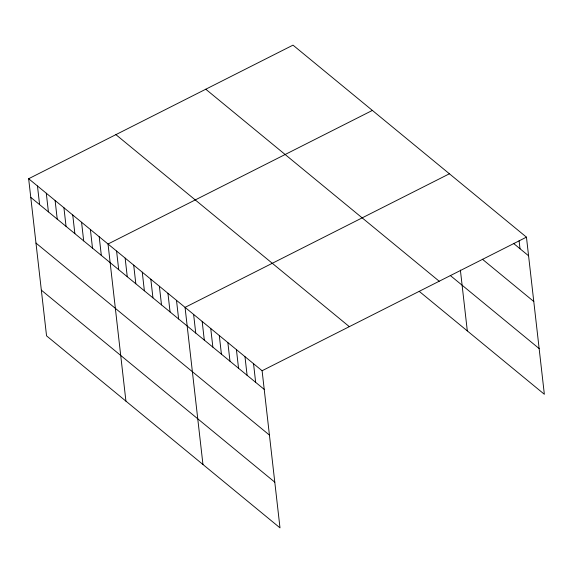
<?xml version="1.0" encoding="UTF-8"?>
<svg xmlns="http://www.w3.org/2000/svg" width="573" height="573" viewBox="0 0 573 573"><rect width="100%" height="100%" fill="white"/><g stroke="black" fill="none" stroke-linecap="round" stroke-linejoin="round"><path stroke-width="0.86" d="M28.65 178.726L262.097 370.738L279.996 527.862L46.549 335.85L28.65 178.726L293.004 45.138L526.451 237.15L544.35 394.274L419.25 291.371M372.371 110.424L108.025 244.012L125.924 401.136M449.411 173.784L185.058 307.379L202.964 464.502M262.097 370.738L526.451 237.15M513.429 243.332L528.571 255.787M482.423 259.247L533.778 301.491M450.256 275.463L539.143 348.57M205.764 89.223L439.212 281.236M115.889 134.641L349.337 326.66M30.77 197.363L264.217 389.382M35.977 243.067L269.425 435.079M41.342 290.153L274.789 482.165M519.102 240.76L520.012 248.746M460.384 270.076L467.31 330.908M253.538 363.705L255.658 382.341M244.979 356.664L247.099 375.301M236.42 349.623L238.54 368.26M227.861 342.582L229.981 361.219M219.301 335.542L221.422 354.178M210.742 328.501L212.862 347.138M202.176 321.46L204.303 340.097M193.617 314.419L195.744 333.056M176.498 300.338L178.626 318.975M167.939 293.297L170.066 311.934M159.38 286.256L161.507 304.893M150.821 279.216L152.941 297.853M142.262 272.175L144.382 290.812M133.702 265.134L135.822 283.771M125.143 258.094L127.263 276.73M116.584 251.053L118.704 269.69M99.201 236.756L101.328 255.393M90.384 229.508L92.504 248.145M81.567 222.252L83.687 240.889M72.742 214.997L74.87 233.634M63.925 207.741L66.053 226.378M55.108 200.486L57.228 219.13M46.291 193.237L48.411 211.874M37.467 185.981L39.594 204.618"/></g></svg>
